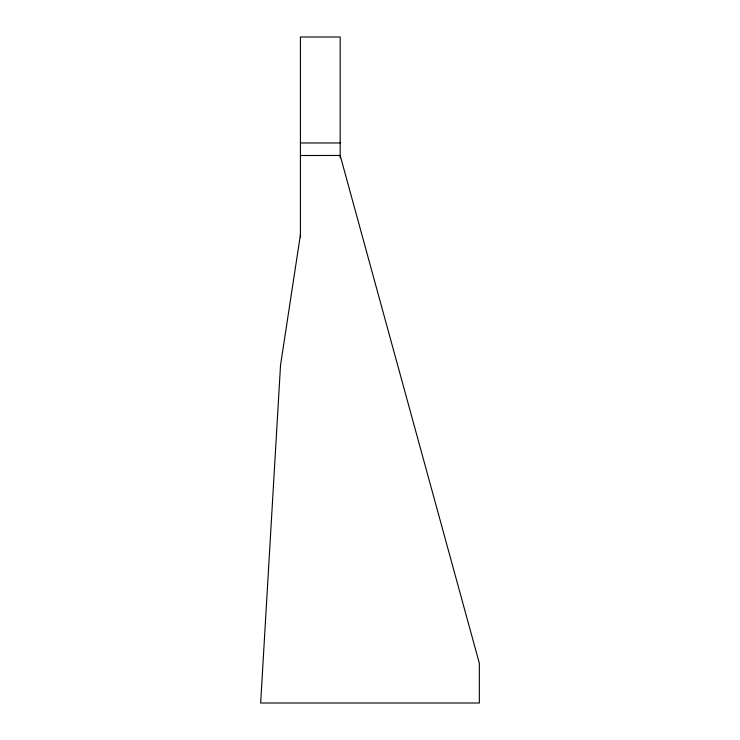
<?xml version="1.0" encoding="UTF-8"?>
<svg xmlns="http://www.w3.org/2000/svg" width="740" height="740" viewBox="0 0 740 740"><rect width="100%" height="100%" fill="white"/><g stroke="black" fill="none" stroke-linecap="round" stroke-linejoin="round"><path stroke-width="1.11" d="M300.421 234.821L280.534 365.088L260.656 703L479.344 703L479.344 663.299L340.178 155.474L300.421 155.502M300.421 142.959L340.178 142.959M340.178 157.805L340.178 37L300.421 37L300.421 237.124"/></g></svg>
